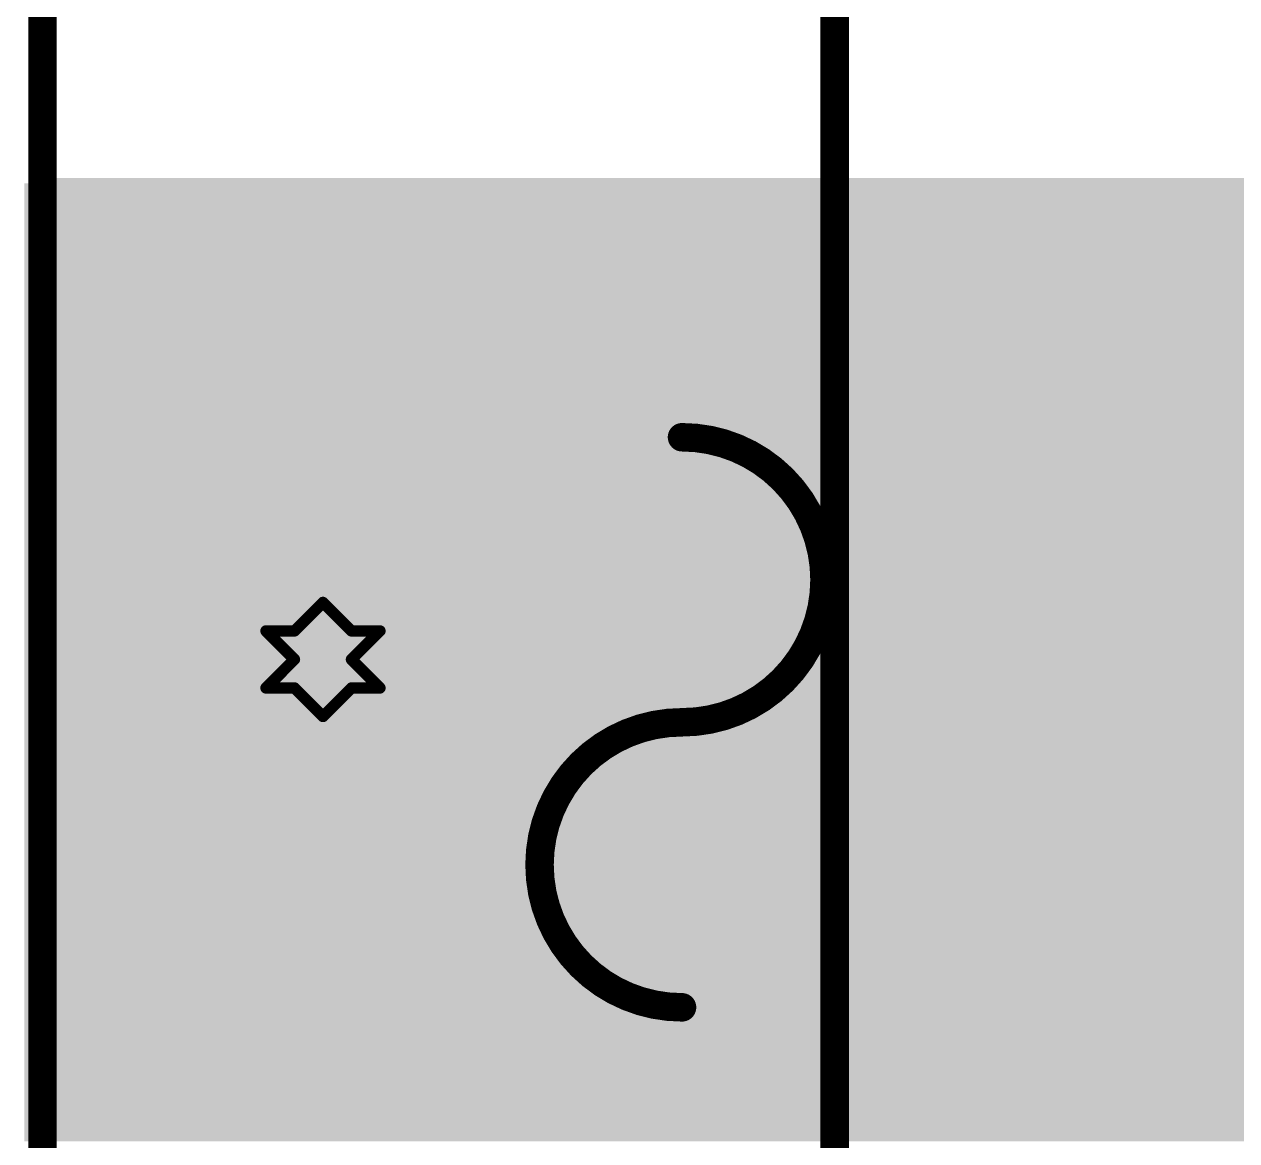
# Model space of a CAD drawing. Header units: inches. Extents: x 68 to 568, y 3 to 460.
# Drawn here: x 329.46 to 334.87, y 215.7 to 220.67 of the extents above; entities that cross this region are included whole.
import ezdxf

# ---------------------------------------------------------------- set-up
doc = ezdxf.new("R2010")
doc.units = ezdxf.units.IN
for name, color, linetype in [('Bottom Layer', 5, 'Continuous'), ('Bottom Solder', 6, 'Continuous'), ('Drill Drawing', 1, 'Continuous'), ('Layer 1', 16, 'Continuous'), ('Layer 2', 76, 'Continuous'), ('Multi-Layer', 9, 'Continuous'), ('Pad Holes', 156, 'Continuous'), ('Top Layer', 1, 'Continuous'), ('Top Overlay', 2, 'Continuous'), ('Top Solder', 216, 'Continuous')]:
    doc.layers.add(name, color=color, linetype=linetype)

# ---------------------------------------------------------------- blocks, each defined once
blk = doc.blocks.new('GBU_456')
at = {"layer": 'Bottom Layer'}
h = blk.add_hatch(color=5, dxfattribs=at)
edge = h.paths.add_edge_path()
edge.add_arc((-1.74, 0), 0.7, 270, 450)
edge.add_line((-1.74, 0.7), (-3.34, 0.7))
edge.add_arc((-3.34, 0), 0.7, 90, 270)
edge.add_line((-3.34, -0.7), (-1.74, -0.7))
at = {"layer": 'Bottom Solder'}
h = blk.add_hatch(color=6, dxfattribs=at)
edge = h.paths.add_edge_path()
edge.add_arc((-1.74, 0), 0.7508, 270, 450)
edge.add_line((-1.74, 0.7508), (-3.34, 0.7508))
edge.add_arc((-3.34, 0), 0.7508, 90, 270)
edge.add_line((-3.34, -0.7508), (-1.74, -0.7508))
at = {"layer": 'Layer 1'}
h = blk.add_hatch(color=16, dxfattribs=at)
edge = h.paths.add_edge_path()
edge.add_arc((-1.74, 0), 0.7, 270, 450)
edge.add_line((-1.74, 0.7), (-3.34, 0.7))
edge.add_arc((-3.34, 0), 0.7, 90, 270)
edge.add_line((-3.34, -0.7), (-1.74, -0.7))
at = {"layer": 'Layer 2'}
h = blk.add_hatch(color=76, dxfattribs=at)
edge = h.paths.add_edge_path()
edge.add_arc((-1.74, 0), 0.7, 270, 450)
edge.add_line((-1.74, 0.7), (-3.34, 0.7))
edge.add_arc((-3.34, 0), 0.7, 90, 270)
edge.add_line((-3.34, -0.7), (-1.74, -0.7))
at = {"layer": 'Multi-Layer'}
h = blk.add_hatch(color=9, dxfattribs=at)
edge = h.paths.add_edge_path()
edge.add_arc((-1.74, 0), 0.7, 270, 450)
edge.add_line((-1.74, 0.7), (-3.34, 0.7))
edge.add_arc((-3.34, 0), 0.7, 90, 270)
edge.add_line((-3.34, -0.7), (-1.74, -0.7))
at = {"layer": 'Pad Holes'}
h = blk.add_hatch(color=7, dxfattribs=at)
edge = h.paths.add_edge_path()
edge.add_arc((-1.7899, 0), 0.35, 270, 450)
edge.add_line((-1.7899, 0.35), (-3.2901, 0.35))
edge.add_arc((-3.2901, 0), 0.35, 90, 270)
edge.add_line((-3.2901, -0.35), (-1.7899, -0.35))
at = {"layer": 'Top Layer'}
h = blk.add_hatch(color=1, dxfattribs=at)
edge = h.paths.add_edge_path()
edge.add_arc((-1.74, 0), 0.7, 270, 450)
edge.add_line((-1.74, 0.7), (-3.34, 0.7))
edge.add_arc((-3.34, 0), 0.7, 90, 270)
edge.add_line((-3.34, -0.7), (-1.74, -0.7))
at = {"layer": 'Top Solder'}
h = blk.add_hatch(color=216, dxfattribs=at)
edge = h.paths.add_edge_path()
edge.add_arc((-1.74, 0), 0.7508, 270, 450)
edge.add_line((-1.74, 0.7508), (-3.34, 0.7508))
edge.add_arc((-3.34, 0), 0.7508, 90, 270)
edge.add_line((-3.34, -0.7508), (-1.74, -0.7508))
at = {"layer": 'Top Overlay'}
for points in [[(10.795, 1.2499, 0.127, 0.127, 0), (-10.7953, 1.2499, 0.127, 0.127, 0)], [(-4.09, -1.6001, 0.127, 0.127, -1), (-2.82, -1.6001, 0.127, 0.127, 0)], [(-1.55, -1.6001, 0.127, 0.127, -1), (-2.82, -1.6001, 0.127, 0.127, 0)], [(10.795, -2.2802, 0.127, 0.127, 0), (-10.7953, -2.2802, 0.127, 0.127, 0)]]:
    blk.add_lwpolyline(points, format="xyseb", dxfattribs=at)
for points in [[(-4.1217, -1.6001, 0.0635, 0.0635, 1), (-4.0582, -1.6001, 0.0635, 0.0635, 1)], [(-2.8517, -1.6001, 0.0635, 0.0635, 1), (-2.7882, -1.6001, 0.0635, 0.0635, 1)], [(-2.8517, -1.6001, 0.0635, 0.0635, 1), (-2.7882, -1.6001, 0.0635, 0.0635, 1)], [(-1.5817, -1.6001, 0.0635, 0.0635, 1), (-1.5182, -1.6001, 0.0635, 0.0635, 1)]]:
    blk.add_lwpolyline(points, format="xyseb", close=True, dxfattribs=at)

msp = doc.modelspace()

# ---------------------------------------------------------------- hatches: boundary and pattern name
at = {"layer": 'Bottom Layer'}
msp.add_hatch(color=5, dxfattribs=at).paths.add_polyline_path([(353.0854, 204.2911), (345.8464, 204.2911), (345.8464, 212.7622), (335.7372, 212.7622), (335.7372, 215.6957), (329.4634, 215.6957), (329.4634, 219.9629), (353.0854, 219.9629)])
at = {"layer": 'Top Layer'}
msp.add_hatch(color=1, dxfattribs=at).paths.add_polyline_path([(329.6012, 215.7208), (353.909, 215.7208), (353.909, 219.988), (329.6012, 219.988)])

# ---------------------------------------------------------------- linework, layer by layer
at = {"layer": 'Drill Drawing'}
for points in [[(330.6677, 217.9692, 0.0508, 0.0508, 0), (330.7947, 218.0962, 0.0508, 0.0508, 0)], [(330.7947, 218.0962, 0.0508, 0.0508, 0), (330.9217, 217.9692, 0.0508, 0.0508, 0)], [(330.5407, 217.9692, 0.0508, 0.0508, 0), (330.6677, 217.8422, 0.0508, 0.0508, 0)], [(330.5407, 217.9692, 0.0508, 0.0508, 0), (330.6677, 217.9692, 0.0508, 0.0508, 0)], [(330.9217, 217.9692, 0.0508, 0.0508, 0), (331.0487, 217.9692, 0.0508, 0.0508, 0)], [(330.9217, 217.8422, 0.0508, 0.0508, 0), (331.0487, 217.9692, 0.0508, 0.0508, 0)], [(330.5407, 217.7152, 0.0508, 0.0508, 0), (330.6677, 217.8422, 0.0508, 0.0508, 0)], [(330.9217, 217.8422, 0.0508, 0.0508, 0), (331.0487, 217.7152, 0.0508, 0.0508, 0)], [(330.5407, 217.7152, 0.0508, 0.0508, 0), (330.6677, 217.7152, 0.0508, 0.0508, 0)], [(330.6677, 217.7152, 0.0508, 0.0508, 0), (330.7947, 217.5882, 0.0508, 0.0508, 0)], [(330.7947, 217.5882, 0.0508, 0.0508, 0), (330.9217, 217.7152, 0.0508, 0.0508, 0)], [(330.9217, 217.7152, 0.0508, 0.0508, 0), (331.0487, 217.7152, 0.0508, 0.0508, 0)]]:
    msp.add_lwpolyline(points, format="xyseb", dxfattribs=at)
for points in [[(330.782, 218.0962, 0.0254, 0.0254, 1), (330.8074, 218.0962, 0.0254, 0.0254, 1)], [(330.782, 218.0962, 0.0254, 0.0254, 1), (330.8074, 218.0962, 0.0254, 0.0254, 1)], [(330.528, 217.9692, 0.0254, 0.0254, 1), (330.5534, 217.9692, 0.0254, 0.0254, 1)], [(330.528, 217.9692, 0.0254, 0.0254, 1), (330.5534, 217.9692, 0.0254, 0.0254, 1)], [(330.655, 217.9692, 0.0254, 0.0254, 1), (330.6804, 217.9692, 0.0254, 0.0254, 1)], [(330.655, 217.9692, 0.0254, 0.0254, 1), (330.6804, 217.9692, 0.0254, 0.0254, 1)], [(330.909, 217.9692, 0.0254, 0.0254, 1), (330.9344, 217.9692, 0.0254, 0.0254, 1)], [(330.909, 217.9692, 0.0254, 0.0254, 1), (330.9344, 217.9692, 0.0254, 0.0254, 1)], [(331.036, 217.9692, 0.0254, 0.0254, 1), (331.0614, 217.9692, 0.0254, 0.0254, 1)], [(331.036, 217.9692, 0.0254, 0.0254, 1), (331.0614, 217.9692, 0.0254, 0.0254, 1)], [(330.655, 217.8422, 0.0254, 0.0254, 1), (330.6804, 217.8422, 0.0254, 0.0254, 1)], [(330.655, 217.8422, 0.0254, 0.0254, 1), (330.6804, 217.8422, 0.0254, 0.0254, 1)], [(330.909, 217.8422, 0.0254, 0.0254, 1), (330.9344, 217.8422, 0.0254, 0.0254, 1)], [(330.909, 217.8422, 0.0254, 0.0254, 1), (330.9344, 217.8422, 0.0254, 0.0254, 1)], [(330.528, 217.7152, 0.0254, 0.0254, 1), (330.5534, 217.7152, 0.0254, 0.0254, 1)], [(330.528, 217.7152, 0.0254, 0.0254, 1), (330.5534, 217.7152, 0.0254, 0.0254, 1)], [(330.655, 217.7152, 0.0254, 0.0254, 1), (330.6804, 217.7152, 0.0254, 0.0254, 1)], [(330.655, 217.7152, 0.0254, 0.0254, 1), (330.6804, 217.7152, 0.0254, 0.0254, 1)], [(330.909, 217.7152, 0.0254, 0.0254, 1), (330.9344, 217.7152, 0.0254, 0.0254, 1)], [(330.909, 217.7152, 0.0254, 0.0254, 1), (330.9344, 217.7152, 0.0254, 0.0254, 1)], [(331.036, 217.7152, 0.0254, 0.0254, 1), (331.0614, 217.7152, 0.0254, 0.0254, 1)], [(331.036, 217.7152, 0.0254, 0.0254, 1), (331.0614, 217.7152, 0.0254, 0.0254, 1)], [(330.782, 217.5882, 0.0254, 0.0254, 1), (330.8074, 217.5882, 0.0254, 0.0254, 1)], [(330.782, 217.5882, 0.0254, 0.0254, 1), (330.8074, 217.5882, 0.0254, 0.0254, 1)]]:
    msp.add_lwpolyline(points, format="xyseb", close=True, dxfattribs=at)

# ---------------------------------------------------------------- block references
at = {"rotation": 90}
msp.add_blockref('GBU_456', (330.7947, 220.3822), dxfattribs=at)

doc.saveas('drawing.dxf')
